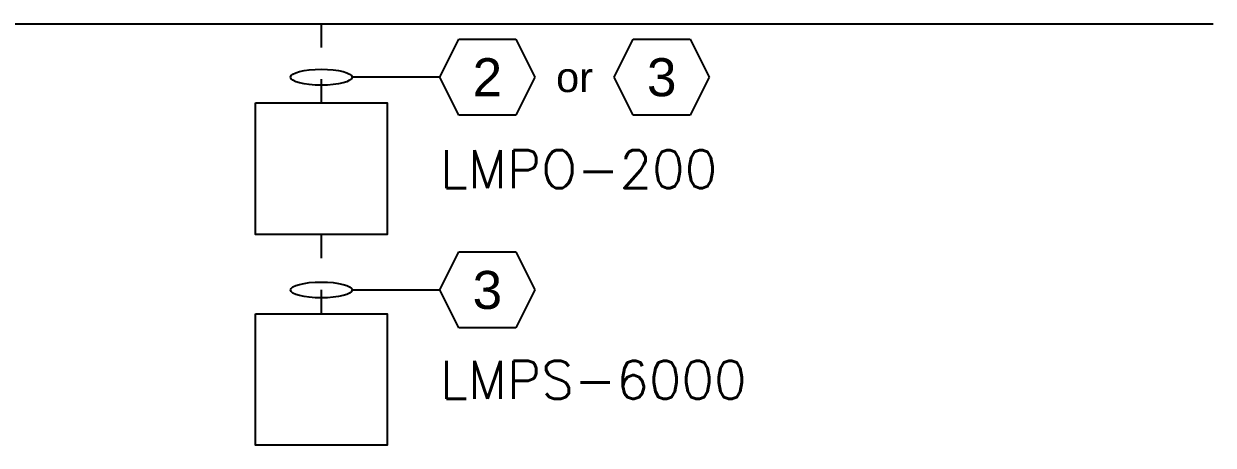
# Model space of a CAD drawing. Header units: inches. Extents: x -179 to 78, y 1 to 666.
# Drawn here: x -62.45 to -54.95, y 208.17 to 210.83 of the extents above; entities that cross this region are included whole.
import ezdxf
from ezdxf.enums import TextEntityAlignment as Align

# ---------------------------------------------------------------- set-up
doc = ezdxf.new("R2010")
doc.units = ezdxf.units.IN
doc.header["$MEASUREMENT"] = 0
doc.layers.add('Riser', color=7, linetype='Continuous')
doc.styles.add('Arial', font='arial.ttf', dxfattribs={"height": 0.1875})
doc.styles.add('ROMANS', font='ROMANS.shx')
doc.styles.get("Standard").update_dxf_attribs({"font": 'arial.ttf'})

# ---------------------------------------------------------------- blocks, each defined once
blk = doc.blocks.new('LMPO-200')
for p, q in [((0, 0.915), (0, 0.765)), ((0, 0.565), (0, 0.415)), ((0.7481, 0.5776), (0.1943, 0.5776))]:
    blk.add_line(p, q)
at = {"linetype": 'Continuous'}
for p, q in [((0.7481, 0.5776), (0.8681, 0.8176)), ((0.8681, 0.8176), (1.2281, 0.8176)), ((1.2281, 0.8176), (1.3481, 0.5776)), ((1.8481, 0.5776), (1.9681, 0.8176)), ((1.9681, 0.8176), (2.3281, 0.8176)), ((2.3281, 0.8176), (2.4481, 0.5776)), ((0.8681, 0.3376), (0.7481, 0.5776)), ((1.3481, 0.5776), (1.2281, 0.3376)), ((1.9681, 0.3376), (1.8481, 0.5776)), ((2.4481, 0.5776), (2.3281, 0.3376)), ((1.2281, 0.3376), (0.8681, 0.3376)), ((2.3281, 0.3376), (1.9681, 0.3376))]:
    blk.add_line(p, q, dxfattribs=at)
blk.add_lwpolyline([(-0.415, 0.415), (0.415, 0.415), (0.415, -0.415), (-0.415, -0.415)], close=True)
blk.add_ellipse((0, 0.5776), major_axis=(-0.1943, 0), ratio=0.257897)
for s, p in [('2', (1.0481, 0.4576)), ('3', (2.1481, 0.4576))]:
    blk.add_text(s, height=0.24).set_placement(p, align=Align.CENTER)
at = {"style": 'Arial'}
blk.add_text('or', height=0.1875, dxfattribs=at).set_placement((1.5981, 0.5776), align=Align.MIDDLE_CENTER)
at = {"insert": (0.75, -0.0024), "char_height": 0.24, "width": 5.724, "attachment_point": 4, "style": 'ROMANS'}
blk.add_mtext('LMPO-200', dxfattribs=at)
blk = doc.blocks.new('LMPS-6000')
for p, q in [((0, 0.915), (0, 0.765)), ((0, 0.565), (0, 0.415)), ((0.1943, 0.565), (0.7481, 0.565))]:
    blk.add_line(p, q)
at = {"linetype": 'Continuous'}
for p, q in [((0.7481, 0.565), (0.8681, 0.805)), ((0.8681, 0.805), (1.2281, 0.805)), ((1.2281, 0.805), (1.3481, 0.565)), ((0.8681, 0.325), (0.7481, 0.565)), ((1.3481, 0.565), (1.2281, 0.325)), ((1.2281, 0.325), (0.8681, 0.325))]:
    blk.add_line(p, q, dxfattribs=at)
blk.add_lwpolyline([(-0.415, 0.415), (0.415, 0.415), (0.415, -0.415), (-0.415, -0.415)], close=True)
blk.add_ellipse((0, 0.565), major_axis=(-0.1943, 0), ratio=0.257897)
blk.add_text('3', height=0.24).set_placement((1.0481, 0.445), align=Align.CENTER)
at = {"insert": (0.75, -0.0024), "char_height": 0.24, "width": 5.724, "attachment_point": 4, "style": 'ROMANS'}
blk.add_mtext('LMPS-6000', dxfattribs=at)

msp = doc.modelspace()

# ---------------------------------------------------------------- linework, layer by layer
at = {"layer": 'Riser'}
msp.add_line((-86.46268, 210.83471), (-54.94715, 210.83471), dxfattribs=at)

# ---------------------------------------------------------------- block references
for name, p in [('LMPO-200', (-60.57438, 209.91971)), ('LMPS-6000', (-60.57438, 208.58971))]:
    msp.add_blockref(name, p)

doc.saveas('drawing.dxf')
